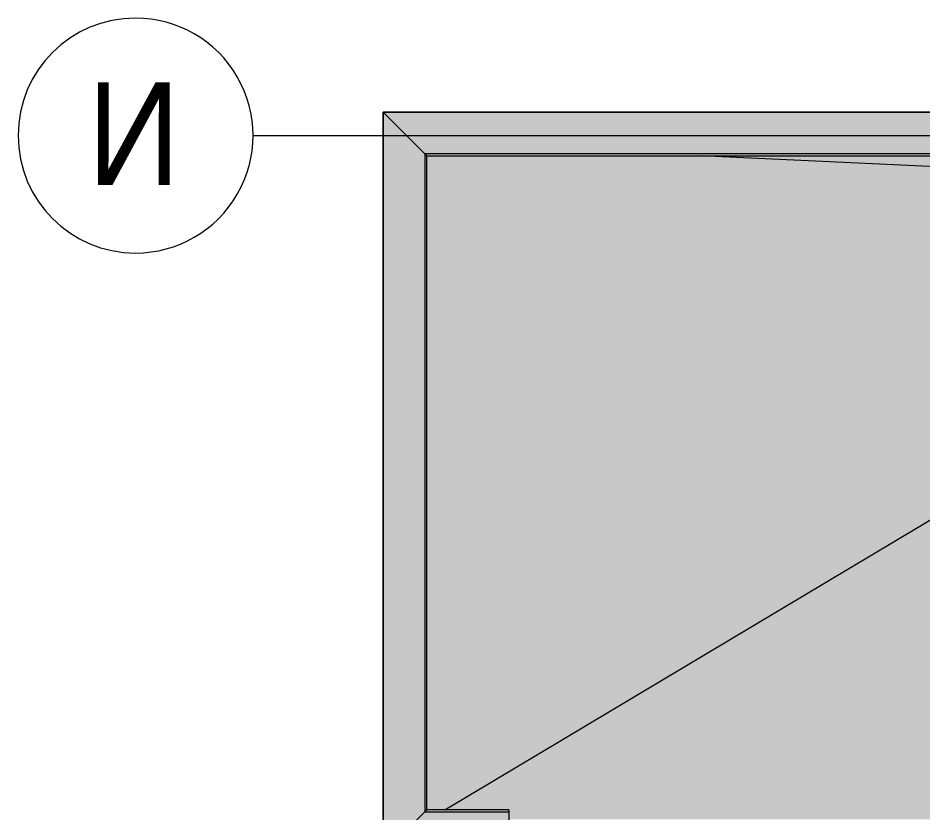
# Model space of a CAD drawing. Header units: millimetres. Extents: x 81773 to 282675, y -8553 to 29000.
# Drawn here: x 139178 to 154583, y 15466 to 29000 of the extents above; entities that cross this region are included whole.
import ezdxf

# ---------------------------------------------------------------- set-up
doc = ezdxf.new("R2010")
doc.units = ezdxf.units.MM
for name, color, linetype, lineweight in [('A-DETL-3', 7, 'Continuous', 5), ('A-GENM-7', 7, 'Continuous', 5), ('Оси', 7, 'Continuous', 9), ('Оси-1', 7, 'Continuous', 20)]:
    doc.layers.add(name, color=color, linetype=linetype, lineweight=lineweight)
doc.layers.add('A-DETL-GENF-5', color=7, linetype='Continuous', lineweight=9, true_color=0xc0c0c0, transparency=0.4)
doc.layers.add('A-FLOR-2', color=7, linetype='Continuous', lineweight=5, true_color=0xb7b7b7)
doc.layers.add('A-GENM-8', color=7, linetype='Continuous', lineweight=5, true_color=0x737373)
doc.styles.add('Arial_1', font='arial.ttf', dxfattribs={"width": 0.9, "height": 1750})

# ---------------------------------------------------------------- blocks, each defined once
blk = doc.blocks.new('парапет1 - парапет-18629556-3_3_3_птичка')
at = {"layer": 'A-GENM-7'}
for p, q in [((-2411, 27400), (33928, 27400)), ((-2411, 14773), (-2411, 27400))]:
    blk.add_line(p, q, dxfattribs=at)
at = {"layer": 'A-GENM-8'}
for p, q in [((-2409, 27398), (-1702, 26691)), ((33219, 26691), (-1702, 26691)), ((-1702, 26691), (-1666, 26655)), ((-1702, 26691), (-1702, 15482)), ((-1665, 26654), (33182, 26654)), ((-1665, 15519), (-1665, 26654)), ((-2409, 14775), (-1702, 15482)), ((-1702, 15482), (-1666, 15518)), ((-1702, 15482), (-268, 15482)), ((-268, 15519), (-1665, 15519)), ((-268, 15519), (-268, 15518)), ((-268, 15518), (-268, 15482)), ((-268, 15482), (-268, 14775))]:
    blk.add_line(p, q, dxfattribs=at)
for points in [[(-1666, 26655), (-1665, 26654), (-1665, 26654), (-1665, 26654), (-1665, 26654)], [(-1666, 15518), (-1665, 15519), (-1665, 15519), (-1665, 15519), (-1665, 15519)]]:
    blk.add_open_spline(points, degree=3, dxfattribs=at)
blk = doc.blocks.new('Ось сетки - D8-29747960-3_3_3_птичка')
at = {"layer": 'Оси-1'}
for start, end in [(360, 180), (180, 360)]:
    blk.add_arc((0, 0), 4, start, end, dxfattribs=at)

msp = doc.modelspace()

# ---------------------------------------------------------------- hatches: boundary and pattern name
at = {"layer": 'A-DETL-GENF-5'}
msp.add_hatch(color=256, dxfattribs=at).paths.add_polyline_path([(147126.5, 14774.9), (147534.7, 14774.9), (147534.7, 15358), (186562.7, 15358), (186562.7, 23888.3), (181730.8, 23888.3), (181730.8, 27398.1), (145393.6, 27398.1), (145393.6, 14774.9), (146596.6, 14774.9)])

# ---------------------------------------------------------------- linework, layer by layer
at = {"layer": 'A-DETL-3'}
for p, q in [((181730.8, 27398.1), (145393.6, 27398.1)), ((145393.6, 27398.1), (145393.6, 14774.9))]:
    msp.add_line(p, q, dxfattribs=at)
at = {"layer": 'A-FLOR-2'}
for p, q in [((162112.7, 26130), (150803, 26653.6)), ((146444.6, 15518.4), (162112.7, 24880))]:
    msp.add_line(p, q, dxfattribs=at)
at = {"layer": 'Оси'}
msp.add_line((143178.4, 27000), (155678.4, 27000), dxfattribs=at)

# ---------------------------------------------------------------- block references
at = {"layer": 'A-GENM-7'}
msp.add_blockref('парапет1 - парапет-18629556-3_3_3_птичка', (147802.7, 0), dxfattribs=at)
at = {"layer": 'Оси-1', "xscale": 499.9999999999995, "yscale": 499.9999999999995, "zscale": 499.9999999999995, "rotation": 269.9999999999995}
msp.add_blockref('Ось сетки - D8-29747960-3_3_3_птичка', (141178.4, 27000), dxfattribs=at)

# ---------------------------------------------------------------- texts
at = {"layer": 'Оси', "insert": (140356, 27905.2), "char_height": 1750, "width": 1948.101, "attachment_point": 1, "style": 'Arial_1'}
msp.add_mtext('\\fArial|b0|i0|c204|p34|;\\W.9;И', dxfattribs=at)

doc.saveas('drawing.dxf')
